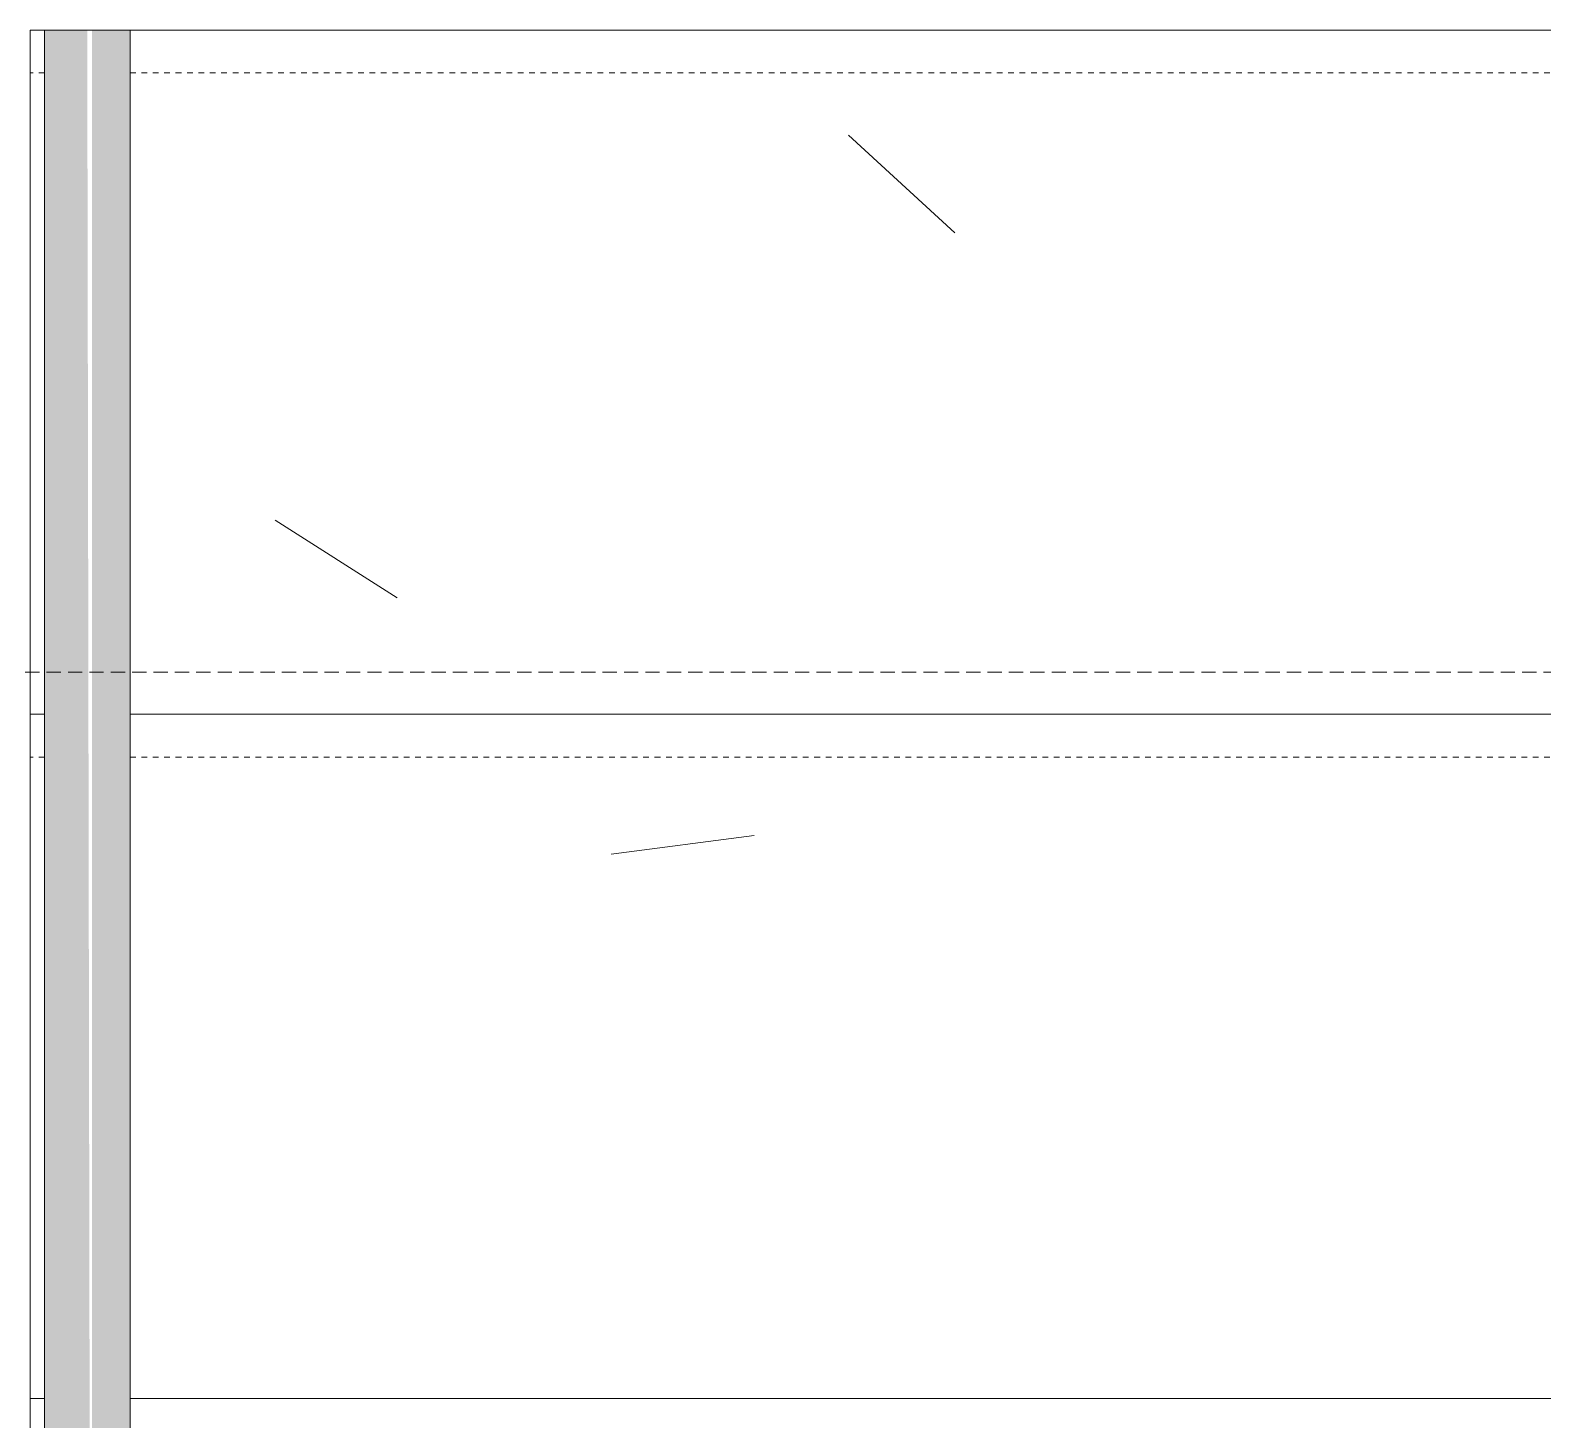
# Model space of a CAD drawing. Header units: inches. Extents: x -10205 to 13964, y -460 to 30702.
# Drawn here: x -3189.37 to -3162.85, y 12171.48 to 12195.85 of the extents above; entities that cross this region are included whole.
import ezdxf

# ---------------------------------------------------------------- set-up
doc = ezdxf.new("R2010")
doc.units = ezdxf.units.IN
doc.header["$MEASUREMENT"] = 0
doc.linetypes.add('IMPORT-HIDDEN', pattern=[0.375, 0.25, -0.125])
doc.linetypes.add('Overhead 1_16_', pattern=[0.101562, 0.0625, -0.039062])
for name, color, linetype, lineweight in [('00base_6150001_dwg', 147, 'Continuous', 13), ('A-FLOR-HRAL', 11, 'Continuous', 9), ('P_SETBACK_BALC', 147, 'IMPORT-HIDDEN', 13), ('S-STRS', 31, 'Continuous', 9), ('S-STRS-7', 31, 'Overhead 1_16_', 9)]:
    doc.layers.add(name, color=color, linetype=linetype, lineweight=lineweight)
pattern_1 = [(50, (0, 0), (55.0854, -4.81984), [5.76, -63.36]), (355, (0, 0), (-10.6557, 57.76853), [4.608, -50.688]), (100.451, (4.59, -0.4), (44.42947, 52.94866), [4.895, -53.848]), (46.184, (0, 15.36), (81.96444, -12.71212), [8.64, -95.04]), (96.636, (6.83, 14.3), (71.7815, 74.8124), [7.343, -80.772]), (351.184, (0, 15.36), (71.78195, 74.81243), [6.912, -76.032]), (21, (7.68, 11.52), (45.84207, -30.92146), [5.76, -63.36]), (326, (7.68, 11.52), (18.68706, 55.69148), [4.608, -50.688]), (71.451, (11.5, 8.943), (64.5289, 24.7701), [4.895, -53.848]), (37.5, (0, 0), (0.933895, 25.566816), [2.534, -47.539, 2.534, -48.922, -50.88]), (37.5, (0, 0), (0.933895, 25.566816), [-101.53, 2.534, -48.346]), (7.5, (0, 0), (20.20404, 30.2913), [2.534, -26.803, 2.534, -46.387, -19.392]), (7.5, (0, 0), (20.20404, 30.2913), [-78.259, 2.534, -16.858]), (327.5, (-17.126, 0), (40.997785, -1.732403), [2.534, -16.666, 2.534, -57.37, -79.488]), (327.5, (-17.126, 0), (40.997785, -1.732403), [-79.104, 2.534, -76.954]), (317.5, (-24.806, 0), (44.78888, 7.68784), [2.534, -22.426, 2.534, -37.248, -56.448]), (317.5, (-24.806, 0), (44.78888, 7.68784), [-64.742, 2.534, -53.914])]

# ---------------------------------------------------------------- blocks, each defined once
blk = doc.blocks.new('Top Rail Type - Top Rail_Internal_-1825201-SITE PLAN - CAD FILE')
at = {"layer": 'A-FLOR-HRAL'}
blk.add_hatch(color=256, dxfattribs=at).paths.add_polyline_path([(-3188.455, 12147.852), (-3188.292, 12147.852), (-3188.374, 12195.852), (-3188.455, 12195.852), (-3188.455, 12148.988)], flags=0)
for p, q in [((-3189.124, 12195.852), (-3189.124, 12147.852)), ((-3187.624, 12147.852), (-3187.624, 12195.852))]:
    blk.add_line(p, q, dxfattribs=at)
blk = doc.blocks.new('Top Rail Type - Top Rail_Internal_-V151-SITE PLAN - CAD FILE')
at = {"layer": 'A-FLOR-HRAL'}
h = blk.add_hatch(color=256, dxfattribs=at)
h.paths.add_polyline_path([(-3187.624, 12147.852), (-3187.624, 12195.852), (-3188.292, 12195.852), (-3188.292, 12147.852)], flags=0)
h.paths.add_polyline_path([(-3188.455, 12147.852), (-3188.455, 12195.852), (-3189.124, 12195.852), (-3189.124, 12147.852)], flags=0)
for p, q in [((-3187.624, 12195.852), (-3189.124, 12195.852)), ((-3189.124, 12195.852), (-3189.124, 12147.852)), ((-3187.624, 12195.852), (-3187.624, 12147.852)), ((-3187.624, 12147.852), (-3189.124, 12147.852))]:
    blk.add_line(p, q, dxfattribs=at)
blk = doc.blocks.new('00base_6150001_dwg-1748108-SITE PLAN - CAD FILE')
at = {"layer": 'P_SETBACK_BALC', "flags": 128}
blk.add_lwpolyline([(4040772.945, 3369695.259), (4038441.786, 3369654.078), (4038592.752, 3366413.363), (4040826.417, 3366478.689)], close=True, dxfattribs=at)

msp = doc.modelspace()

# ---------------------------------------------------------------- hatches: boundary and pattern name
at = {"layer": 'S-STRS'}
h = msp.add_hatch(dxfattribs=at)
h.set_pattern_fill('FP_7', color=256, style=0, pattern_type=2)
h.set_pattern_definition(pattern_1)
h.paths.add_polyline_path([(-3149.281, 12183.852), (-3143.124, 12183.852), (-3143.124, 12195.852), (-3187.624, 12195.852), (-3187.624, 12183.852), (-3152.109, 12183.852)], flags=0)
h.paths.add_polyline_path([(-3141.374, 12183.852), (-3141.374, 12195.852), (-3141.624, 12195.852), (-3141.624, 12183.852)], flags=0)
h.paths.add_polyline_path([(-3189.124, 12183.852), (-3189.124, 12195.852), (-3189.374, 12195.851), (-3189.374, 12183.852)], flags=0)
h = msp.add_hatch(dxfattribs=at)
h.set_pattern_fill('FP_7', color=256, style=0, pattern_type=2)
h.set_pattern_definition(pattern_1)
h.paths.add_polyline_path([(-3152.477, 12171.852), (-3143.124, 12171.852), (-3143.124, 12183.852), (-3187.624, 12183.852), (-3187.624, 12171.852), (-3160.207, 12171.852)], flags=0)
h.paths.add_polyline_path([(-3189.124, 12171.852), (-3189.124, 12183.852), (-3189.374, 12183.852), (-3189.374, 12171.852)], flags=0)
h.paths.add_polyline_path([(-3141.624, 12171.852), (-3141.374, 12171.852), (-3141.374, 12183.852), (-3141.624, 12183.852), (-3141.624, 12175.347)], flags=0)
h = msp.add_hatch(dxfattribs=at)
h.set_pattern_fill('FP_7', color=256, style=0, pattern_type=2)
h.set_pattern_definition(pattern_1)
h.paths.add_polyline_path([(-3143.124, 12159.852), (-3143.124, 12171.852), (-3187.624, 12171.852), (-3187.624, 12159.852), (-3151.638, 12159.852)], flags=0)
h.paths.add_polyline_path([(-3189.124, 12159.852), (-3189.124, 12171.852), (-3189.374, 12171.852), (-3189.374, 12159.852)], flags=0)
h.paths.add_polyline_path([(-3141.374, 12159.852), (-3141.374, 12171.852), (-3141.624, 12171.852), (-3141.624, 12159.852)], flags=0)

# ---------------------------------------------------------------- linework, layer by layer
for p, q in [((-3189.124, 12195.852), (-3189.374, 12195.852)), ((-3189.374, 12195.852), (-3189.374, 12183.852)), ((-3143.124, 12195.852), (-3187.624, 12195.852)), ((-3189.374, 12183.852), (-3189.374, 12171.852)), ((-3189.124, 12183.852), (-3189.374, 12183.852)), ((-3143.124, 12183.852), (-3187.624, 12183.852)), ((-3189.374, 12171.852), (-3189.374, 12159.852)), ((-3189.124, 12171.852), (-3189.374, 12171.852)), ((-3143.124, 12171.852), (-3187.624, 12171.852))]:
    msp.add_line(p, q, dxfattribs=at)
at = {"layer": 'S-STRS-7'}
for p, q in [((-3189.124, 12195.102), (-3189.374, 12195.102)), ((-3143.124, 12195.102), (-3187.624, 12195.102)), ((-3189.124, 12183.102), (-3189.374, 12183.102)), ((-3143.124, 12183.102), (-3187.624, 12183.102))]:
    msp.add_line(p, q, dxfattribs=at)

# ---------------------------------------------------------------- block references
at = {"layer": '00base_6150001_dwg', "rotation": 89.04760487178136}
msp.add_blockref('00base_6150001_dwg-1748108-SITE PLAN - CAD FILE', (3298136.139, -4084040.072), dxfattribs=at)
at = {"layer": 'A-FLOR-HRAL'}
for name in ['Top Rail Type - Top Rail_Internal_-1825201-SITE PLAN - CAD FILE', 'Top Rail Type - Top Rail_Internal_-V151-SITE PLAN - CAD FILE']:
    msp.add_blockref(name, (0, 0), dxfattribs=at)

doc.saveas('drawing.dxf')
